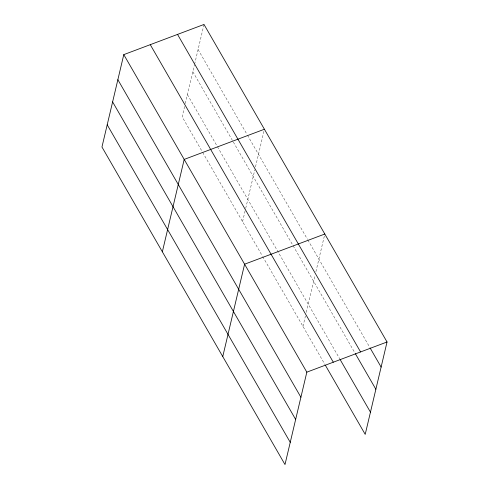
<?xml version="1.0" encoding="UTF-8"?>
<svg xmlns="http://www.w3.org/2000/svg" width="489" height="489" viewBox="0 0 489 489"><rect width="100%" height="100%" fill="white"/><g stroke="black" fill="none" stroke-linecap="round" stroke-linejoin="round"><path stroke-width="0.37" stroke-dasharray="2.44 1.83" d="M184.616 106.474L182.171 116.84L202.299 151.767M185.319 103.509L194.402 65.08M194.579 64.34L204.005 24.45M242.568 221.627L245.545 209.041M245.722 208.296L254.806 169.866M255.509 166.902L264.408 129.237M302.972 326.414L305.423 316.047M306.297 312.343L315.032 275.393M315.906 271.688L324.812 234.023M198.082 49.53L247.086 134.548M247.465 135.202L307.489 239.335M307.868 239.995L369.733 347.318M192.831 71.742L292.74 245.068M293.119 245.729L354.996 353.07M187.421 94.628L217.049 146.034M217.428 146.688L339.721 358.84M202.684 152.427L262.324 255.894M262.703 256.554L324.983 364.592"/><path stroke-width="0.73" d="M123.79 54.627L101.957 147.012L284.995 464.55L306.829 372.16L123.79 54.627L204.005 24.45L387.043 341.988L365.21 434.373L325.362 365.252M162.354 251.798L184.194 159.414L264.408 129.237M222.758 356.585L244.598 264.201L324.812 234.023M306.829 372.16L387.043 341.988M370.112 347.979L381.12 367.068M177.538 34.407L360.576 351.946M355.375 353.73L375.87 389.281M340.099 359.501L370.46 412.166M150.264 44.664L333.302 362.202M117.867 79.707L300.906 397.239M112.617 101.914L295.656 419.452M107.207 124.799L290.246 442.337"/></g></svg>
